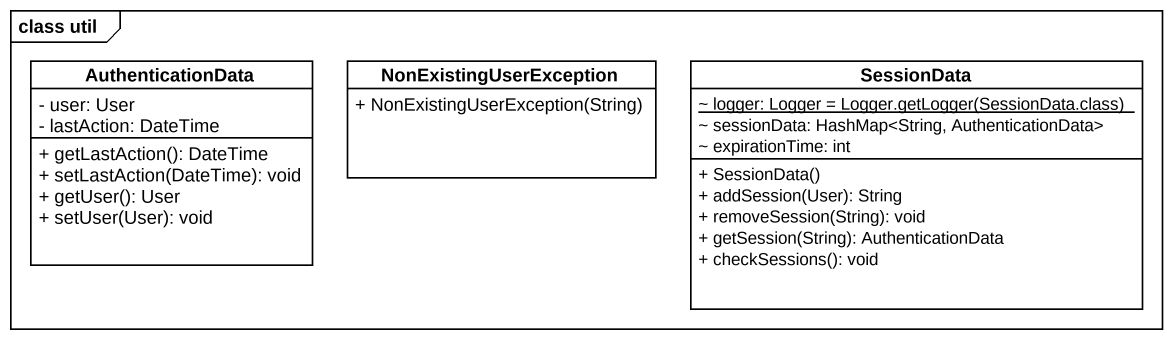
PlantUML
@startuml
mainframe class util
hide circle
hide empty members
skinparam classAttributeIconSize 0
class AuthenticationData {
  - user: User
  - lastAction: DateTime
  + getLastAction(): DateTime
  + setLastAction(DateTime): void
  + getUser(): User
  + setUser(User): void
}
class NonExistingUserException {
  + NonExistingUserException(String)
}
class SessionData {
  {static} {field} ~ logger: Logger = Logger.getLogger(SessionData.class)
  ~ sessionData: HashMap<String, AuthenticationData>
  ~ expirationTime: int
  + SessionData()
  + addSession(User): String
  + removeSession(String): void
  + getSession(String): AuthenticationData
  + checkSessions(): void
}
@enduml
